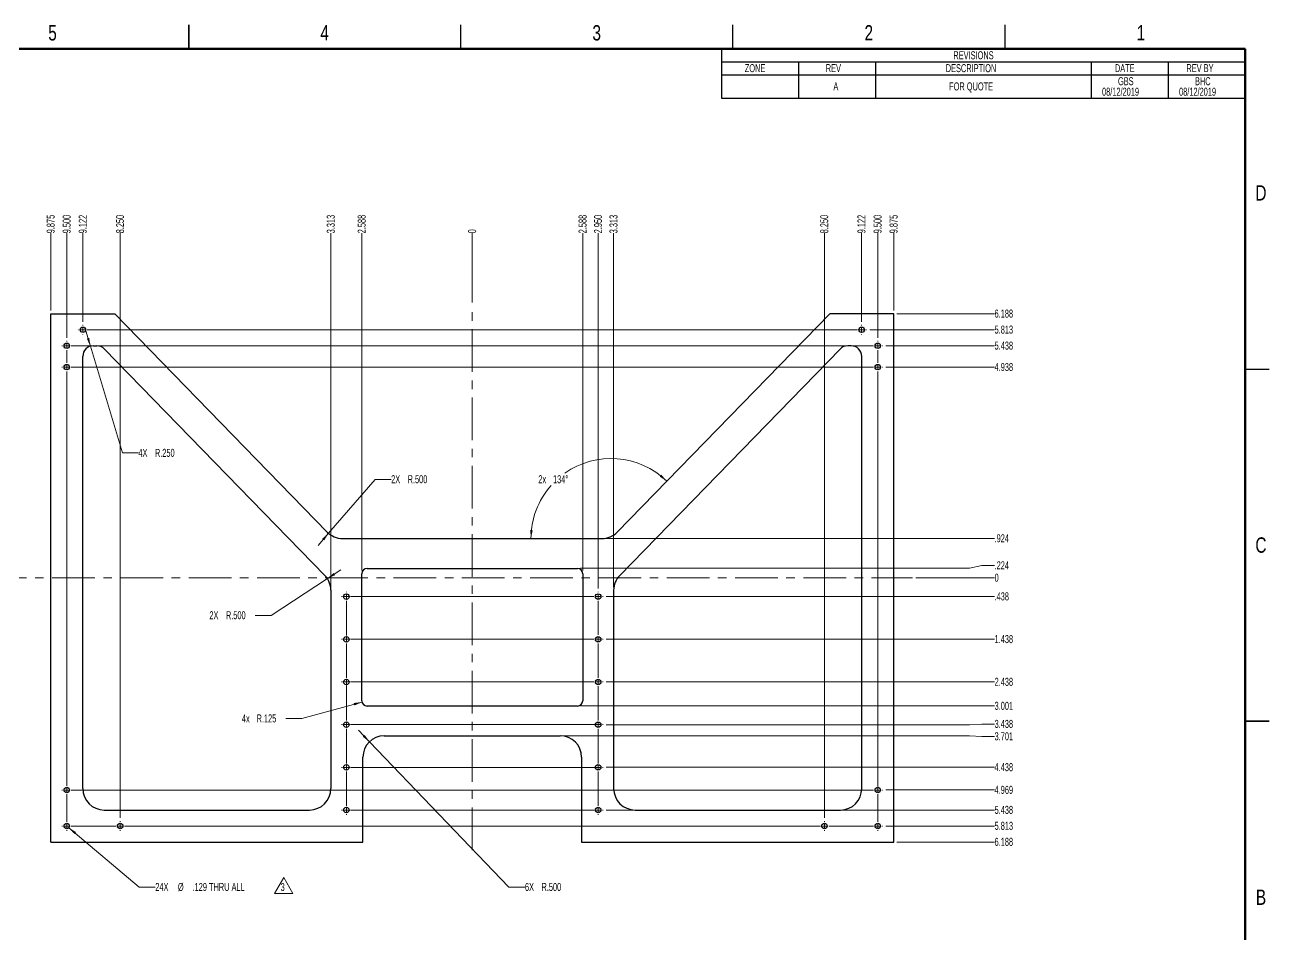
# Model space of a CAD drawing. Header units: inches. Extents: x 0.1 to 33.9, y 0.1 to 21.9.
# Drawn here: x 14.44 to 33.88, y 7.68 to 21.88 of the extents above; entities that cross this region are included whole.
import ezdxf

# ---------------------------------------------------------------- set-up
doc = ezdxf.new("R2010")
doc.units = ezdxf.units.IN
doc.header["$MEASUREMENT"] = 0
doc.linetypes.add('CENTERX2', pattern=[0.8, 0.5, -0.1, 0.1, -0.1])
doc.layers.add('FORMAT', color=7, linetype='Continuous')
doc.styles.add('SLDTEXTSTYLE0', font='TXT', dxfattribs={"width": 0.605})
doc.styles.add('SLDTEXTSTYLE3', font='TXT', dxfattribs={"width": 0.75})
doc.dimstyles.new('SLDDIMSTYLE0', dxfattribs={"dimtxt": 0.125, "dimasz": 0.13, "dimexe": 0, "dimexo": 0.0625, "dimgap": 0.03125, "dimtad": 0, "dimtih": 1, "dimtoh": 1, "dimdec": 0, "dimlfac": 1.5, "dimrnd": 1e-09, "dimdsep": 46, "dimtxsty": 'SLDTEXTSTYLE0', "dimblk1": 'NONE', "dimblk2": 'NONE', "dimsah": 1, "dimcen": 0.09, "dimadec": 0, "dimazin": 2, "dimtfac": 1, "dimtdec": 0, "dimtofl": 0, "dimtmove": 0, "dimatfit": 3, "dimldrblk": 'NONE', "dimfxl": 1, "dimfrac": 2, "dimtolj": 1, "dimtzin": 12, "dimarcsym": 0})
doc.dimstyles.new('SLDDIMSTYLE1', dxfattribs={"dimtxt": 0.125, "dimasz": 0.13, "dimexe": 0, "dimexo": 0.0625, "dimgap": 0.03125, "dimtad": 0, "dimtih": 1, "dimtoh": 1, "dimdec": 3, "dimlfac": 1.5, "dimrnd": 1e-09, "dimzin": 12, "dimdsep": 46, "dimtxsty": 'SLDTEXTSTYLE0', "dimblk1": 'NONE', "dimblk2": 'NONE', "dimsah": 1, "dimcen": 0.09, "dimadec": 0, "dimazin": 3, "dimtfac": 1, "dimtdec": 3, "dimtofl": 0, "dimtmove": 0, "dimatfit": 3, "dimldrblk": 'NONE', "dimfxl": 1, "dimfrac": 2, "dimtolj": 1, "dimtzin": 12, "dimarcsym": 0})
doc.dimstyles.new('SLDDIMSTYLE2', dxfattribs={"dimtxt": 0.125, "dimasz": 0.13, "dimexe": 0, "dimexo": 0.0625, "dimgap": 0.03125, "dimtad": 0, "dimtih": 1, "dimtoh": 1, "dimdec": 3, "dimlfac": 1.5, "dimrnd": 1e-09, "dimzin": 4, "dimdsep": 46, "dimtxsty": 'SLDTEXTSTYLE0', "dimblk1": 'NONE', "dimblk2": 'NONE', "dimsah": 1, "dimcen": 0.09, "dimadec": 0, "dimazin": 1, "dimtfac": 1, "dimtdec": 3, "dimtofl": 0, "dimtmove": 0, "dimatfit": 3, "dimldrblk": 'NONE', "dimfxl": 1, "dimfrac": 2, "dimtolj": 1, "dimtzin": 12, "dimarcsym": 0})
doc.dimstyles.new('SLDDIMSTYLE3', dxfattribs={"dimtxt": 0.125, "dimasz": 0.13, "dimexe": 0, "dimexo": 0.0625, "dimgap": 0.03125, "dimtad": 0, "dimtih": 1, "dimtoh": 1, "dimdec": 3, "dimlfac": 1.5, "dimrnd": 1e-09, "dimzin": 12, "dimdsep": 46, "dimtxsty": 'SLDTEXTSTYLE0', "dimsah": 1, "dimcen": 0, "dimadec": 0, "dimazin": 3, "dimtfac": 1, "dimtdec": 3, "dimtofl": 0, "dimtmove": 0, "dimatfit": 3, "dimfxl": 1, "dimfrac": 2, "dimtolj": 1, "dimtzin": 12, "dimarcsym": 0})
doc.dimstyles.new('SLDDIMSTYLE4', dxfattribs={"dimtxt": 0.125, "dimasz": 0.13, "dimexe": 0, "dimexo": 0.0625, "dimgap": 0.03125, "dimtad": 0, "dimtih": 1, "dimtoh": 1, "dimdec": 3, "dimlfac": 1.5, "dimrnd": 1e-09, "dimzin": 4, "dimdsep": 46, "dimtxsty": 'SLDTEXTSTYLE0', "dimsah": 1, "dimcen": 0, "dimadec": 0, "dimazin": 1, "dimtfac": 1, "dimtdec": 3, "dimtofl": 0, "dimtmove": 1, "dimatfit": 3, "dimfxl": 1, "dimfrac": 2, "dimtolj": 1, "dimtzin": 12, "dimarcsym": 0})
doc.dimstyles.new('SLDDIMSTYLE5', dxfattribs={"dimtxt": 0.125, "dimasz": 0.13, "dimexe": 0, "dimexo": 0.0625, "dimgap": 0.03125, "dimtad": 0, "dimtih": 1, "dimtoh": 1, "dimdec": 3, "dimlfac": 1.5, "dimrnd": 1e-09, "dimzin": 12, "dimdsep": 46, "dimtxsty": 'SLDTEXTSTYLE0', "dimsah": 1, "dimcen": 0, "dimadec": 0, "dimazin": 3, "dimtfac": 1, "dimtdec": 3, "dimtofl": 0, "dimtmove": 0, "dimatfit": 3, "dimfxl": 1, "dimfrac": 2, "dimtolj": 1, "dimtzin": 12, "dimarcsym": 0})
doc.dimstyles.new('SLDDIMSTYLE6', dxfattribs={"dimtxt": 0.125, "dimasz": 0.13, "dimexe": 0, "dimexo": 0.0625, "dimgap": 0.03125, "dimtad": 0, "dimtih": 1, "dimtoh": 1, "dimdec": 4, "dimlfac": 1.5, "dimzin": 12, "dimdsep": 46, "dimtxsty": 'SLDTEXTSTYLE0', "dimsah": 1, "dimcen": 0.09, "dimadec": 0, "dimazin": 3, "dimtfac": 1, "dimtdec": 0, "dimtofl": 0, "dimtmove": 0, "dimatfit": 3, "dimfxl": 1, "dimfrac": 2, "dimtolj": 1, "dimtzin": 12, "dimarcsym": 0})

# ---------------------------------------------------------------- blocks, each defined once
blk = doc.blocks.new('SW_NOTE_6')
at = {"color": 0, "linetype": 'Continuous', "lineweight": 0}
for p, q in [((-0.095, 0), (0.048, 0.247)), ((0.048, 0.247), (0.19, 0)), ((0.19, 0), (-0.095, 0))]:
    blk.add_line(p, q, dxfattribs=at)
at = {"color": 0, "linetype": 'Continuous', "lineweight": 0, "insert": (0, 0.161), "char_height": 0.125, "attachment_point": 1, "style": 'SLDTEXTSTYLE0'}
blk.add_mtext('3', dxfattribs=at)
blk = doc.blocks.new('SW_TABLEANNOTATION_0')
at = {"layer": 'FORMAT', "color": 0}
for p, q in [((0, 0), (0, -0.77)), ((8.177, 0), (0, 0)), ((8.177, -0.77), (8.177, 0)), ((0, -0.201), (8.177, -0.201)), ((1.203, -0.201), (1.203, -0.77)), ((2.406, -0.201), (2.406, -0.77)), ((5.772, -0.201), (5.772, -0.77)), ((6.975, -0.201), (6.975, -0.77)), ((0, -0.402), (8.177, -0.402)), ((0, -0.77), (8.177, -0.77))]:
    blk.add_line(p, q, dxfattribs=at)
at = {"layer": 'FORMAT', "color": 0, "char_height": 0.125, "attachment_point": 1, "style": 'SLDTEXTSTYLE0'}
for s, insert in [('REVISIONS', (3.621, -0.036)), ('ZONE', (0.363, -0.237)), ('REV', (1.628, -0.237)), ('DESCRIPTION', (3.502, -0.237)), ('DATE', (6.144, -0.237)), ('REV BY', (7.261, -0.237)), ('A', (1.747, -0.522)), ('FOR QUOTE', (3.555, -0.522)), ('GBS', (6.192, -0.441)), ('BHC', (7.395, -0.441)), ('08/12/2019', (5.943, -0.605)), ('08/12/2019', (7.146, -0.605))]:
    blk.add_mtext(s, dxfattribs=dict(at, insert=insert))
blk = doc.blocks.new('_D')
at = {"color": 3, "linetype": 'Continuous', "lineweight": 18}
for p, q in [((29.193, 13.239), (28.355, 13.239)), ((29.39, 13.239), (29.193, 13.239)), ((29.39, 13.239), (29.587, 13.239))]:
    blk.add_line(p, q, dxfattribs=at)
at = {"color": 3, "linetype": 'Continuous', "lineweight": 18, "insert": (29.587, 13.305), "char_height": 0.125, "attachment_point": 1, "style": 'SLDTEXTSTYLE0'}
blk.add_mtext('0', dxfattribs=at)
blk = doc.blocks.new('_NONE')
blk = doc.blocks.new('_D_1')
at = {"color": 3, "linetype": 'Continuous', "lineweight": 18}
blk.add_line((23.522, 12.947), (29.587, 12.947), dxfattribs=at)
at = {"color": 3, "linetype": 'Continuous', "lineweight": 18, "insert": (29.587, 13.013), "char_height": 0.125, "attachment_point": 1, "style": 'SLDTEXTSTYLE0'}
blk.add_mtext('.438', dxfattribs=at)
blk = doc.blocks.new('_D_2')
at = {"color": 3, "linetype": 'Continuous', "lineweight": 18}
blk.add_line((23.522, 12.281), (29.587, 12.281), dxfattribs=at)
at = {"color": 3, "linetype": 'Continuous', "lineweight": 18, "insert": (29.587, 12.346), "char_height": 0.125, "attachment_point": 1, "style": 'SLDTEXTSTYLE0'}
blk.add_mtext('1.438', dxfattribs=at)
blk = doc.blocks.new('_D_3')
at = {"color": 3, "linetype": 'Continuous', "lineweight": 18}
blk.add_line((23.522, 11.614), (29.587, 11.614), dxfattribs=at)
at = {"color": 3, "linetype": 'Continuous', "lineweight": 18, "insert": (29.587, 11.679), "char_height": 0.125, "attachment_point": 1, "style": 'SLDTEXTSTYLE0'}
blk.add_mtext('2.438', dxfattribs=at)
blk = doc.blocks.new('_D_4')
at = {"color": 3, "linetype": 'Continuous', "lineweight": 18}
blk.add_line((23.121, 11.239), (29.587, 11.239), dxfattribs=at)
at = {"color": 3, "linetype": 'Continuous', "lineweight": 18, "insert": (29.587, 11.304), "char_height": 0.125, "attachment_point": 1, "style": 'SLDTEXTSTYLE0'}
blk.add_mtext('3.001', dxfattribs=at)
blk = doc.blocks.new('_D_5')
at = {"color": 3, "linetype": 'Continuous', "lineweight": 18}
for p, q in [((29.193, 10.947), (23.522, 10.947)), ((29.39, 10.957), (29.193, 10.947)), ((29.39, 10.957), (29.587, 10.957))]:
    blk.add_line(p, q, dxfattribs=at)
at = {"color": 3, "linetype": 'Continuous', "lineweight": 18, "insert": (29.587, 11.022), "char_height": 0.125, "attachment_point": 1, "style": 'SLDTEXTSTYLE0'}
blk.add_mtext('3.438', dxfattribs=at)
blk = doc.blocks.new('_D_6')
at = {"color": 3, "linetype": 'Continuous', "lineweight": 18}
for p, q in [((29.193, 10.772), (22.854, 10.772)), ((29.39, 10.763), (29.193, 10.772)), ((29.39, 10.763), (29.587, 10.763))]:
    blk.add_line(p, q, dxfattribs=at)
at = {"color": 3, "linetype": 'Continuous', "lineweight": 18, "insert": (29.587, 10.828), "char_height": 0.125, "attachment_point": 1, "style": 'SLDTEXTSTYLE0'}
blk.add_mtext('3.701', dxfattribs=at)
blk = doc.blocks.new('_D_7')
at = {"color": 3, "linetype": 'Continuous', "lineweight": 18}
blk.add_line((23.522, 10.281), (29.587, 10.281), dxfattribs=at)
at = {"color": 3, "linetype": 'Continuous', "lineweight": 18, "insert": (29.587, 10.346), "char_height": 0.125, "attachment_point": 1, "style": 'SLDTEXTSTYLE0'}
blk.add_mtext('4.438', dxfattribs=at)
blk = doc.blocks.new('_D_8')
at = {"color": 3, "linetype": 'Continuous', "lineweight": 18}
blk.add_line((27.889, 9.927), (29.587, 9.927), dxfattribs=at)
at = {"color": 3, "linetype": 'Continuous', "lineweight": 18, "insert": (29.587, 9.992), "char_height": 0.125, "attachment_point": 1, "style": 'SLDTEXTSTYLE0'}
blk.add_mtext('4.969', dxfattribs=at)
blk = doc.blocks.new('_D_9')
at = {"color": 3, "linetype": 'Continuous', "lineweight": 18}
blk.add_line((23.522, 9.614), (29.587, 9.614), dxfattribs=at)
at = {"color": 3, "linetype": 'Continuous', "lineweight": 18, "insert": (29.587, 9.679), "char_height": 0.125, "attachment_point": 1, "style": 'SLDTEXTSTYLE0'}
blk.add_mtext('5.438', dxfattribs=at)
blk = doc.blocks.new('_D_10')
at = {"color": 3, "linetype": 'Continuous', "lineweight": 18}
blk.add_line((27.889, 9.364), (29.587, 9.364), dxfattribs=at)
at = {"color": 3, "linetype": 'Continuous', "lineweight": 18, "insert": (29.587, 9.43), "char_height": 0.125, "attachment_point": 1, "style": 'SLDTEXTSTYLE0'}
blk.add_mtext('5.813', dxfattribs=at)
blk = doc.blocks.new('_D_11')
at = {"color": 3, "linetype": 'Continuous', "lineweight": 18}
blk.add_line((28.062, 9.114), (29.587, 9.114), dxfattribs=at)
at = {"color": 3, "linetype": 'Continuous', "lineweight": 18, "insert": (29.587, 9.18), "char_height": 0.125, "attachment_point": 1, "style": 'SLDTEXTSTYLE0'}
blk.add_mtext('6.188', dxfattribs=at)
blk = doc.blocks.new('_D_12')
at = {"color": 3, "linetype": 'Continuous', "lineweight": 18}
for p, q in [((29.39, 13.433), (29.193, 13.389)), ((29.39, 13.433), (29.587, 13.433)), ((29.193, 13.389), (23.121, 13.389))]:
    blk.add_line(p, q, dxfattribs=at)
at = {"color": 3, "linetype": 'Continuous', "lineweight": 18, "insert": (29.587, 13.498), "char_height": 0.125, "attachment_point": 1, "style": 'SLDTEXTSTYLE0'}
blk.add_mtext('.224', dxfattribs=at)
blk = doc.blocks.new('_D_13')
at = {"color": 3, "linetype": 'Continuous', "lineweight": 18}
blk.add_line((23.505, 13.855), (29.587, 13.855), dxfattribs=at)
at = {"color": 3, "linetype": 'Continuous', "lineweight": 18, "insert": (29.587, 13.921), "char_height": 0.125, "attachment_point": 1, "style": 'SLDTEXTSTYLE0'}
blk.add_mtext('.924', dxfattribs=at)
blk = doc.blocks.new('_D_14')
at = {"color": 3, "linetype": 'Continuous', "lineweight": 18}
blk.add_line((27.889, 16.531), (29.587, 16.531), dxfattribs=at)
at = {"color": 3, "linetype": 'Continuous', "lineweight": 18, "insert": (29.587, 16.596), "char_height": 0.125, "attachment_point": 1, "style": 'SLDTEXTSTYLE0'}
blk.add_mtext('4.938', dxfattribs=at)
blk = doc.blocks.new('_D_15')
at = {"color": 3, "linetype": 'Continuous', "lineweight": 18}
blk.add_line((27.889, 16.864), (29.587, 16.864), dxfattribs=at)
at = {"color": 3, "linetype": 'Continuous', "lineweight": 18, "insert": (29.587, 16.93), "char_height": 0.125, "attachment_point": 1, "style": 'SLDTEXTSTYLE0'}
blk.add_mtext('5.438', dxfattribs=at)
blk = doc.blocks.new('_D_16')
at = {"color": 3, "linetype": 'Continuous', "lineweight": 18}
blk.add_line((27.637, 17.114), (29.587, 17.114), dxfattribs=at)
at = {"color": 3, "linetype": 'Continuous', "lineweight": 18, "insert": (29.587, 17.18), "char_height": 0.125, "attachment_point": 1, "style": 'SLDTEXTSTYLE0'}
blk.add_mtext('5.813', dxfattribs=at)
blk = doc.blocks.new('_D_17')
at = {"color": 3, "linetype": 'Continuous', "lineweight": 18}
blk.add_line((28.062, 17.364), (29.587, 17.364), dxfattribs=at)
at = {"color": 3, "linetype": 'Continuous', "lineweight": 18, "insert": (29.587, 17.43), "char_height": 0.125, "attachment_point": 1, "style": 'SLDTEXTSTYLE0'}
blk.add_mtext('6.188', dxfattribs=at)
blk = doc.blocks.new('_D_18')
at = {"color": 3, "linetype": 'Continuous', "lineweight": 18}
blk.add_line((21.429, 17.539), (21.429, 18.621), dxfattribs=at)
at = {"color": 3, "linetype": 'Continuous', "lineweight": 18, "insert": (21.364, 18.621), "char_height": 0.125, "attachment_point": 1, "rotation": 90, "style": 'SLDTEXTSTYLE0'}
blk.add_mtext('0', dxfattribs=at)
blk = doc.blocks.new('_D_19')
at = {"color": 3, "linetype": 'Continuous', "lineweight": 18}
blk.add_line((19.704, 13.355), (19.704, 18.621), dxfattribs=at)
at = {"color": 3, "linetype": 'Continuous', "lineweight": 18, "insert": (19.639, 18.621), "char_height": 0.125, "attachment_point": 1, "rotation": 90, "style": 'SLDTEXTSTYLE0'}
blk.add_mtext('2.588', dxfattribs=at)
blk = doc.blocks.new('_D_20')
at = {"color": 3, "linetype": 'Continuous', "lineweight": 18}
blk.add_line((19.221, 13.096), (19.221, 18.621), dxfattribs=at)
at = {"color": 3, "linetype": 'Continuous', "lineweight": 18, "insert": (19.156, 18.621), "char_height": 0.125, "attachment_point": 1, "rotation": 90, "style": 'SLDTEXTSTYLE0'}
blk.add_mtext('3.313', dxfattribs=at)
blk = doc.blocks.new('_D_21')
at = {"color": 3, "linetype": 'Continuous', "lineweight": 18}
blk.add_line((15.929, 9.49), (15.929, 18.621), dxfattribs=at)
at = {"color": 3, "linetype": 'Continuous', "lineweight": 18, "insert": (15.864, 18.621), "char_height": 0.125, "attachment_point": 1, "rotation": 90, "style": 'SLDTEXTSTYLE0'}
blk.add_mtext('8.250', dxfattribs=at)
blk = doc.blocks.new('_D_22')
at = {"color": 3, "linetype": 'Continuous', "lineweight": 18}
blk.add_line((15.347, 17.24), (15.347, 18.621), dxfattribs=at)
at = {"color": 3, "linetype": 'Continuous', "lineweight": 18, "insert": (15.282, 18.621), "char_height": 0.125, "attachment_point": 1, "rotation": 90, "style": 'SLDTEXTSTYLE0'}
blk.add_mtext('9.122', dxfattribs=at)
blk = doc.blocks.new('_D_23')
at = {"color": 3, "linetype": 'Continuous', "lineweight": 18}
blk.add_line((15.096, 16.99), (15.096, 18.621), dxfattribs=at)
at = {"color": 3, "linetype": 'Continuous', "lineweight": 18, "insert": (15.031, 18.621), "char_height": 0.125, "attachment_point": 1, "rotation": 90, "style": 'SLDTEXTSTYLE0'}
blk.add_mtext('9.500', dxfattribs=at)
blk = doc.blocks.new('_D_24')
at = {"color": 3, "linetype": 'Continuous', "lineweight": 18}
blk.add_line((14.846, 17.414), (14.846, 18.621), dxfattribs=at)
at = {"color": 3, "linetype": 'Continuous', "lineweight": 18, "insert": (14.781, 18.621), "char_height": 0.125, "attachment_point": 1, "rotation": 90, "style": 'SLDTEXTSTYLE0'}
blk.add_mtext('9.875', dxfattribs=at)
blk = doc.blocks.new('_D_25')
at = {"color": 3, "linetype": 'Continuous', "lineweight": 18}
blk.add_line((23.154, 13.355), (23.154, 18.621), dxfattribs=at)
at = {"color": 3, "linetype": 'Continuous', "lineweight": 18, "insert": (23.089, 18.621), "char_height": 0.125, "attachment_point": 1, "rotation": 90, "style": 'SLDTEXTSTYLE0'}
blk.add_mtext('2.588', dxfattribs=at)
blk = doc.blocks.new('_D_26')
at = {"color": 3, "linetype": 'Continuous', "lineweight": 18}
blk.add_line((23.396, 13.073), (23.396, 18.621), dxfattribs=at)
at = {"color": 3, "linetype": 'Continuous', "lineweight": 18, "insert": (23.331, 18.621), "char_height": 0.125, "attachment_point": 1, "rotation": 90, "style": 'SLDTEXTSTYLE0'}
blk.add_mtext('2.950', dxfattribs=at)
blk = doc.blocks.new('_D_27')
at = {"color": 3, "linetype": 'Continuous', "lineweight": 18}
blk.add_line((23.637, 13.096), (23.637, 18.621), dxfattribs=at)
at = {"color": 3, "linetype": 'Continuous', "lineweight": 18, "insert": (23.572, 18.621), "char_height": 0.125, "attachment_point": 1, "rotation": 90, "style": 'SLDTEXTSTYLE0'}
blk.add_mtext('3.313', dxfattribs=at)
blk = doc.blocks.new('_D_28')
at = {"color": 3, "linetype": 'Continuous', "lineweight": 18}
blk.add_line((26.929, 9.49), (26.929, 18.621), dxfattribs=at)
at = {"color": 3, "linetype": 'Continuous', "lineweight": 18, "insert": (26.864, 18.621), "char_height": 0.125, "attachment_point": 1, "rotation": 90, "style": 'SLDTEXTSTYLE0'}
blk.add_mtext('8.250', dxfattribs=at)
blk = doc.blocks.new('_D_29')
at = {"color": 3, "linetype": 'Continuous', "lineweight": 18}
blk.add_line((27.511, 17.24), (27.511, 18.621), dxfattribs=at)
at = {"color": 3, "linetype": 'Continuous', "lineweight": 18, "insert": (27.445, 18.621), "char_height": 0.125, "attachment_point": 1, "rotation": 90, "style": 'SLDTEXTSTYLE0'}
blk.add_mtext('9.122', dxfattribs=at)
blk = doc.blocks.new('_D_30')
at = {"color": 3, "linetype": 'Continuous', "lineweight": 18}
blk.add_line((27.762, 16.99), (27.762, 18.621), dxfattribs=at)
at = {"color": 3, "linetype": 'Continuous', "lineweight": 18, "insert": (27.697, 18.621), "char_height": 0.125, "attachment_point": 1, "rotation": 90, "style": 'SLDTEXTSTYLE0'}
blk.add_mtext('9.500', dxfattribs=at)
blk = doc.blocks.new('_D_31')
at = {"color": 3, "linetype": 'Continuous', "lineweight": 18}
blk.add_line((28.012, 17.414), (28.012, 18.621), dxfattribs=at)
at = {"color": 3, "linetype": 'Continuous', "lineweight": 18, "insert": (27.947, 18.621), "char_height": 0.125, "attachment_point": 1, "rotation": 90, "style": 'SLDTEXTSTYLE0'}
blk.add_mtext('9.875', dxfattribs=at)
blk = doc.blocks.new('_D_32')
at = {"color": 3, "linetype": 'Continuous', "lineweight": 18}
for p, q in [((15.128, 9.337), (16.228, 8.41)), ((16.228, 8.41), (16.478, 8.41))]:
    blk.add_line(p, q, dxfattribs=at)
blk.add_solid([(15.128, 9.337), (15.215, 9.238), (15.241, 9.268)], dxfattribs=at)
at = {"color": 3, "linetype": 'Continuous', "lineweight": 18, "char_height": 0.125, "attachment_point": 1, "style": 'SLDTEXTSTYLE0'}
for s, insert in [('24X', (16.478, 8.475)), ('%%c', (16.831, 8.475)), ('.129 THRU ALL', (17.06, 8.475))]:
    blk.add_mtext(s, dxfattribs=dict(at, insert=insert))
blk = doc.blocks.new('_D_33')
at = {"color": 3, "linetype": 'Continuous', "lineweight": 18}
for p, q in [((19.823, 10.679), (19.65, 10.859)), ((19.823, 10.679), (22.002, 8.41)), ((22.002, 8.41), (22.252, 8.41))]:
    blk.add_line(p, q, dxfattribs=at)
blk.add_solid([(19.823, 10.679), (19.748, 10.787), (19.719, 10.759)], dxfattribs=at)
at = {"color": 3, "linetype": 'Continuous', "lineweight": 18, "char_height": 0.125, "attachment_point": 1, "style": 'SLDTEXTSTYLE0'}
for s, insert in [('6X', (22.252, 8.475)), ('R.500', (22.51, 8.475))]:
    blk.add_mtext(s, dxfattribs=dict(at, insert=insert))
blk = doc.blocks.new('_D_34')
at = {"color": 3, "linetype": 'Continuous', "lineweight": 18}
for p, q in [((19.707, 11.3), (18.768, 11.041)), ((18.768, 11.041), (18.518, 11.041))]:
    blk.add_line(p, q, dxfattribs=at)
blk.add_solid([(19.707, 11.3), (19.576, 11.285), (19.587, 11.246)], dxfattribs=at)
at = {"color": 3, "linetype": 'Continuous', "lineweight": 18, "char_height": 0.125, "attachment_point": 1, "style": 'SLDTEXTSTYLE0'}
for s, insert in [('4x', (17.831, 11.107)), ('R.125', (18.06, 11.107))]:
    blk.add_mtext(s, dxfattribs=dict(at, insert=insert))
blk = doc.blocks.new('_D_35')
at = {"color": 3, "linetype": 'Continuous', "lineweight": 18}
for p, q in [((15.465, 16.857), (15.393, 17.097)), ((15.465, 16.857), (15.964, 15.19)), ((15.964, 15.19), (16.214, 15.19))]:
    blk.add_line(p, q, dxfattribs=at)
blk.add_solid([(15.465, 16.857), (15.446, 16.988), (15.408, 16.976)], dxfattribs=at)
at = {"color": 3, "linetype": 'Continuous', "lineweight": 18, "char_height": 0.125, "attachment_point": 1, "style": 'SLDTEXTSTYLE0'}
for s, insert in [('4X', (16.214, 15.255)), ('R.250', (16.472, 15.255))]:
    blk.add_mtext(s, dxfattribs=dict(at, insert=insert))
blk = doc.blocks.new('_D_36')
at = {"color": 3, "linetype": 'Continuous', "lineweight": 18}
for p, q in [((19.166, 13.229), (18.289, 12.654)), ((19.166, 13.229), (19.375, 13.366)), ((18.289, 12.654), (18.039, 12.654))]:
    blk.add_line(p, q, dxfattribs=at)
blk.add_solid([(19.166, 13.229), (19.286, 13.283), (19.264, 13.317)], dxfattribs=at)
at = {"color": 3, "linetype": 'Continuous', "lineweight": 18, "char_height": 0.125, "attachment_point": 1, "style": 'SLDTEXTSTYLE0'}
for s, insert in [('2X', (17.323, 12.719)), ('R.500', (17.581, 12.719))]:
    blk.add_mtext(s, dxfattribs=dict(at, insert=insert))
blk = doc.blocks.new('_D_37')
at = {"color": 3, "linetype": 'Continuous', "lineweight": 18}
for p, q in [((19.185, 13.936), (19.912, 14.778)), ((19.912, 14.778), (20.162, 14.778)), ((19.185, 13.936), (19.022, 13.747))]:
    blk.add_line(p, q, dxfattribs=at)
blk.add_solid([(19.185, 13.936), (19.085, 13.851), (19.116, 13.825)], dxfattribs=at)
at = {"color": 3, "linetype": 'Continuous', "lineweight": 18, "char_height": 0.125, "attachment_point": 1, "style": 'SLDTEXTSTYLE0'}
for s, insert in [('2X', (20.162, 14.843)), ('R.500', (20.419, 14.843))]:
    blk.add_mtext(s, dxfattribs=dict(at, insert=insert))
blk = doc.blocks.new('_D_38')
at = {"color": 3, "linetype": 'Continuous', "lineweight": 18}
for start, end in [(45.7639, 125.3748), (138.5586, 180)]:
    blk.add_arc((23.596, 13.855), 1.25, start, end, dxfattribs=at)
for points in [[(24.467, 14.751), (24.383, 14.851), (24.357, 14.821)], [(22.346, 13.855), (22.373, 13.984), (22.333, 13.986)]]:
    blk.add_solid(points, dxfattribs=at)
at = {"color": 3, "linetype": 'Continuous', "lineweight": 18, "char_height": 0.125, "attachment_point": 1, "style": 'SLDTEXTSTYLE0'}
for s, insert in [('2x', (22.461, 14.843)), ('134°', (22.69, 14.843))]:
    blk.add_mtext(s, dxfattribs=dict(at, insert=insert))
blk = doc.blocks.new('SW_CENTERMARKSYMBOL_0')
at = {"color": 0, "linetype": 'Continuous', "lineweight": 0}
for p, q in [((-0.067, 0), (-10.928, 0)), ((0, 0), (-0.033, 0)), ((0, 0.067), (0, 0.076)), ((0, 0), (0, 0.033)), ((0, 0), (0, -0.033)), ((0, 0), (0.033, 0)), ((0.067, 0), (0.076, 0)), ((0, -0.067), (0, -0.076))]:
    blk.add_line(p, q, dxfattribs=at)
blk = doc.blocks.new('SW_CENTERMARKSYMBOL_1')
at = {"color": 0, "linetype": 'Continuous', "lineweight": 0}
for p, q in [((-0.067, 0), (-0.765, 0)), ((0, 0), (-0.033, 0)), ((0, 0.067), (0, 0.076)), ((0, 0), (0, 0.033)), ((0, 0), (0, -0.033)), ((0, 0), (0.033, 0)), ((0.067, 0), (0.076, 0)), ((0, -0.067), (0, -0.076))]:
    blk.add_line(p, q, dxfattribs=at)
blk = doc.blocks.new('SW_CENTERMARKSYMBOL_2')
at = {"color": 0, "linetype": 'Continuous', "lineweight": 0}
for p, q in [((-0.067, 0), (-12.592, 0)), ((0, 0), (-0.033, 0)), ((0, 0.067), (0, 0.076)), ((0, 0), (0, 0.033)), ((0, 0), (0, -0.033)), ((0, 0), (0.033, 0)), ((0.067, 0), (0.076, 0)), ((0, -0.067), (0, -0.497))]:
    blk.add_line(p, q, dxfattribs=at)
blk = doc.blocks.new('SW_CENTERMARKSYMBOL_3')
at = {"color": 0, "linetype": 'Continuous', "lineweight": 0}
for p, q in [((-0.067, 0), (-0.766, 0)), ((0, 0), (-0.033, 0)), ((0, 0.067), (0, 0.076)), ((0, 0), (0, 0.033)), ((0, 0), (0, -0.033)), ((0, 0), (0.033, 0)), ((0.067, 0), (0.076, 0)), ((0, -0.067), (0, -0.076))]:
    blk.add_line(p, q, dxfattribs=at)
blk = doc.blocks.new('SW_CENTERMARKSYMBOL_4')
at = {"color": 0, "linetype": 'Continuous', "lineweight": 0}
for p, q in [((0, 0.067), (0, 0.49)), ((-0.067, 0), (-0.076, 0)), ((0, 0), (-0.033, 0)), ((0, 0), (0, 0.033)), ((0, 0), (0, -0.033)), ((0, 0), (0.033, 0)), ((0.067, 0), (0.076, 0)), ((0, -0.067), (0, -0.076))]:
    blk.add_line(p, q, dxfattribs=at)
blk = doc.blocks.new('SW_CENTERMARKSYMBOL_5')
at = {"color": 0, "linetype": 'Continuous', "lineweight": 0}
for p, q in [((-0.067, 0), (-0.076, 0)), ((0, 0), (-0.033, 0)), ((0, 0.067), (0, 0.076)), ((0, 0), (0, 0.033)), ((0, 0), (0, -0.033)), ((0, 0), (0.033, 0)), ((0.067, 0), (0.076, 0)), ((0, -0.067), (0, -0.076))]:
    blk.add_line(p, q, dxfattribs=at)
blk = doc.blocks.new('SW_CENTERMARKSYMBOL_6')
at = {"color": 0, "linetype": 'Continuous', "lineweight": 0}
for p, q in [((-0.067, 0), (-0.076, 0)), ((0, 0), (-0.033, 0)), ((0, 0.067), (0, 0.076)), ((0, 0), (0, 0.033)), ((0, 0), (0, -0.033)), ((0, 0), (0.033, 0)), ((0.067, 0), (12.594, 0)), ((0, -0.067), (0, -6.535))]:
    blk.add_line(p, q, dxfattribs=at)
blk = doc.blocks.new('SW_CENTERMARKSYMBOL_7')
at = {"color": 0, "linetype": 'Continuous', "lineweight": 0}
for p, q in [((-0.067, 0), (-0.076, 0)), ((0, 0), (-0.033, 0)), ((0, 0.067), (0, 0.076)), ((0, 0), (0, 0.033)), ((0, 0), (0, -0.033)), ((0, 0), (0.033, 0)), ((0.067, 0), (12.595, 0)), ((0, -0.067), (0, -0.26))]:
    blk.add_line(p, q, dxfattribs=at)
blk = doc.blocks.new('SW_CENTERMARKSYMBOL_8')
at = {"color": 0, "linetype": 'Continuous', "lineweight": 0}
for p, q in [((-0.067, 0), (-0.076, 0)), ((0, 0), (-0.033, 0)), ((0, 0.067), (0, 0.076)), ((0, 0), (0, 0.033)), ((0, 0), (0, -0.033)), ((0, 0), (0.033, 0)), ((0.067, 0), (12.093, 0)), ((0, -0.067), (0, -0.076))]:
    blk.add_line(p, q, dxfattribs=at)
blk = doc.blocks.new('SW_CENTERMARKSYMBOL_9')
at = {"color": 0, "linetype": 'Continuous', "lineweight": 0}
for p, q in [((-0.067, 0), (-0.076, 0)), ((0, 0), (-0.033, 0)), ((0, 0.067), (0, 0.076)), ((0, 0), (0, 0.033)), ((0, 0), (0, -0.033)), ((0, 0), (0.033, 0)), ((0.067, 0), (0.076, 0)), ((0, -0.067), (0, -0.076))]:
    blk.add_line(p, q, dxfattribs=at)
blk = doc.blocks.new('SW_CENTERMARKSYMBOL_10')
at = {"color": 0, "linetype": 'Continuous', "lineweight": 0}
for p, q in [((-0.067, 0), (-0.076, 0)), ((0, 0), (-0.033, 0)), ((0, 0.067), (0, 0.076)), ((0, 0), (0, 0.033)), ((0, 0), (0, -0.033)), ((0, 0), (0.033, 0)), ((0.067, 0), (0.076, 0)), ((0, -0.067), (0, -0.264))]:
    blk.add_line(p, q, dxfattribs=at)
blk = doc.blocks.new('SW_CENTERMARKSYMBOL_11')
at = {"color": 0, "linetype": 'Continuous', "lineweight": 0}
for p, q in [((-0.067, 0), (-0.076, 0)), ((0, 0), (-0.033, 0)), ((0, 0.067), (0, 0.076)), ((0, 0), (0, 0.033)), ((0, 0), (0, -0.033)), ((0, 0), (0.033, 0)), ((0.067, 0), (0.076, 0)), ((0, -0.067), (0, -6.55))]:
    blk.add_line(p, q, dxfattribs=at)
blk = doc.blocks.new('SW_CENTERMARKSYMBOL_12')
at = {"color": 0, "linetype": 'Continuous', "lineweight": 0}
for p, q in [((-0.067, 0), (-3.867, 0)), ((0, 0), (-0.033, 0)), ((0, 0.067), (0, 0.076)), ((0, 0), (0, 0.033)), ((0, 0), (0, -0.033)), ((0, 0), (0.033, 0)), ((0.067, 0), (0.076, 0)), ((0, -0.067), (0, -0.594))]:
    blk.add_line(p, q, dxfattribs=at)
blk = doc.blocks.new('SW_CENTERMARKSYMBOL_13')
at = {"color": 0, "linetype": 'Continuous', "lineweight": 0}
for p, q in [((-0.067, 0), (-3.867, 0)), ((0, 0), (-0.033, 0)), ((0, 0.067), (0, 0.076)), ((0, 0), (0, 0.033)), ((0, 0), (0, -0.033)), ((0, 0), (0.033, 0)), ((0.067, 0), (0.076, 0)), ((0, -0.067), (0, -0.598))]:
    blk.add_line(p, q, dxfattribs=at)
blk = doc.blocks.new('SW_CENTERMARKSYMBOL_14')
at = {"color": 0, "linetype": 'Continuous', "lineweight": 0}
for p, q in [((-0.067, 0), (-3.867, 0)), ((0, 0), (-0.033, 0)), ((0, 0.067), (0, 0.076)), ((0, 0), (0, 0.033)), ((0, 0), (0, -0.033)), ((0, 0), (0.033, 0)), ((0.067, 0), (0.076, 0)), ((0, -0.067), (0, -0.599))]:
    blk.add_line(p, q, dxfattribs=at)
blk = doc.blocks.new('SW_CENTERMARKSYMBOL_15')
at = {"color": 0, "linetype": 'Continuous', "lineweight": 0}
for p, q in [((-0.067, 0), (-0.076, 0)), ((0, 0), (-0.033, 0)), ((0, 0.067), (0, 0.076)), ((0, 0), (0, 0.033)), ((0, 0), (0, -0.033)), ((0, 0), (0.033, 0)), ((0.067, 0), (0.076, 0)), ((0, -0.067), (0, -0.076))]:
    blk.add_line(p, q, dxfattribs=at)
blk = doc.blocks.new('SW_CENTERMARKSYMBOL_16')
at = {"color": 0, "linetype": 'Continuous', "lineweight": 0}
for p, q in [((-0.067, 0), (-0.076, 0)), ((0, 0), (-0.033, 0)), ((0, 0.067), (0, 0.076)), ((0, 0), (0, 0.033)), ((0, 0), (0, -0.033)), ((0, 0), (0.033, 0)), ((0.067, 0), (0.076, 0)), ((0, -0.067), (0, -0.598))]:
    blk.add_line(p, q, dxfattribs=at)
blk = doc.blocks.new('SW_CENTERMARKSYMBOL_17')
at = {"color": 0, "linetype": 'Continuous', "lineweight": 0}
for p, q in [((-0.067, 0), (-0.076, 0)), ((0, 0), (-0.033, 0)), ((0, 0.067), (0, 0.076)), ((0, 0), (0, 0.033)), ((0, 0), (0, -0.033)), ((0, 0), (0.033, 0)), ((0.067, 0), (0.076, 0)), ((0, -0.067), (0, -0.61))]:
    blk.add_line(p, q, dxfattribs=at)
blk = doc.blocks.new('SW_CENTERMARKSYMBOL_18')
at = {"color": 0, "linetype": 'Continuous', "lineweight": 0}
for p, q in [((0, 0.067), (0, 0.61)), ((-0.067, 0), (-0.076, 0)), ((0, 0), (-0.033, 0)), ((0, 0), (0, 0.033)), ((0, 0), (0, -0.033)), ((0, 0), (0.033, 0)), ((0.067, 0), (3.874, 0)), ((0, -0.067), (0, -0.606))]:
    blk.add_line(p, q, dxfattribs=at)
blk = doc.blocks.new('SW_CENTERMARKSYMBOL_19')
at = {"color": 0, "linetype": 'Continuous', "lineweight": 0}
for p, q in [((-0.067, 0), (-0.076, 0)), ((0, 0), (-0.033, 0)), ((0, 0.067), (0, 0.076)), ((0, 0), (0, 0.033)), ((0, 0), (0, -0.033)), ((0, 0), (0.033, 0)), ((0.067, 0), (3.874, 0)), ((0, -0.067), (0, -0.602))]:
    blk.add_line(p, q, dxfattribs=at)
blk = doc.blocks.new('SW_CENTERMARKSYMBOL_20')
at = {"color": 0, "linetype": 'Continuous', "lineweight": 0}
for p, q in [((-0.067, 0), (-0.076, 0)), ((0, 0), (-0.033, 0)), ((0, 0.067), (0, 0.076)), ((0, 0), (0, 0.033)), ((0, 0), (0, -0.033)), ((0, 0), (0.033, 0)), ((0.067, 0), (3.869, 0)), ((0, -0.067), (0, -0.076))]:
    blk.add_line(p, q, dxfattribs=at)
blk = doc.blocks.new('SW_CENTERMARKSYMBOL_21')
at = {"color": 0, "linetype": 'Continuous', "lineweight": 0}
for p, q in [((-0.067, 0), (-0.076, 0)), ((0, 0), (-0.033, 0)), ((0, 0.067), (0, 0.076)), ((0, 0), (0, 0.033)), ((0, 0), (0, -0.033)), ((0, 0), (0.033, 0)), ((0.067, 0), (0.076, 0)), ((0, -0.067), (0, -0.607))]:
    blk.add_line(p, q, dxfattribs=at)
blk = doc.blocks.new('SW_CENTERMARKSYMBOL_22')
at = {"color": 0, "linetype": 'Continuous', "lineweight": 0}
for p, q in [((-0.067, 0), (-0.076, 0)), ((0, 0), (-0.033, 0)), ((0, 0.067), (0, 0.076)), ((0, 0), (0, 0.033)), ((0, 0), (0, -0.033)), ((0, 0), (0.033, 0)), ((0.067, 0), (0.076, 0)), ((0, -0.067), (0, -0.602))]:
    blk.add_line(p, q, dxfattribs=at)
blk = doc.blocks.new('SW_CENTERMARKSYMBOL_23')
at = {"color": 0, "linetype": 'Continuous', "lineweight": 0}
for p, q in [((-0.067, 0), (-0.076, 0)), ((0, 0), (-0.033, 0)), ((0, 0.067), (0, 0.076)), ((0, 0), (0, 0.033)), ((0, 0), (0, -0.033)), ((0, 0), (0.033, 0)), ((0.067, 0), (0.076, 0)), ((0, -0.067), (0, -0.076))]:
    blk.add_line(p, q, dxfattribs=at)

msp = doc.modelspace()

# ---------------------------------------------------------------- linework, layer by layer
at = {"color": 7, "linetype": 'Continuous', "lineweight": 25}
for p, q in [((17, 21.875039), (17, 21.499961)), ((17, 21.5), (17, 21.875)), ((21.25, 21.5), (21.25, 21.875)), ((25.5, 21.5), (25.5, 21.875)), ((29.75, 21.5), (29.75, 21.875)), ((14.845719, 9.114308), (14.845719, 17.364308)), ((14.845719, 17.364308), (15.845719, 17.364308)), ((15.845719, 17.364308), (19.164244, 13.956093)), ((27.012386, 17.364308), (23.693861, 13.956093)), ((28.012385, 17.364308), (27.012386, 17.364308)), ((28.012385, 9.114308), (28.012385, 17.364308)), ((15.512386, 16.864308), (15.564355, 16.864308)), ((15.683767, 16.813911), (19.12621, 13.278429)), ((27.174337, 16.813911), (23.731895, 13.278429)), ((27.345719, 16.864308), (27.293749, 16.864308)), ((15.345719, 9.947641), (15.345719, 16.697641)), ((27.512386, 9.947641), (27.512386, 16.697641)), ((33.5, 16.5), (33.875, 16.5)), ((19.403067, 13.855299), (23.455037, 13.855299)), ((19.704052, 11.321965), (19.704052, 13.305299)), ((19.787386, 13.388632), (23.070719, 13.388632)), ((23.154052, 13.305299), (23.154052, 11.321965)), ((19.220719, 13.045891), (19.220719, 9.947641)), ((23.637386, 13.045891), (23.637386, 9.947641)), ((23.070719, 11.238632), (19.787386, 11.238632)), ((33.875039, 11), (33.499961, 11)), ((33.5, 11), (33.875, 11)), ((20.054052, 10.771965), (22.804052, 10.771965)), ((19.720719, 9.114308), (19.720719, 10.438632)), ((23.137386, 10.438632), (23.137386, 9.114308)), ((15.679053, 9.614308), (18.887386, 9.614308)), ((23.970719, 9.614308), (27.179052, 9.614308)), ((14.845719, 9.114308), (19.720719, 9.114308)), ((23.137386, 9.114308), (28.012385, 9.114308))]:
    msp.add_line(p, q, dxfattribs=at)
at = {"color": 3, "linetype": 'CENTERX2', "lineweight": 18, "ltscale": 1.333333}
for p, q in [((21.429052, 8.989308), (21.429052, 17.489308)), ((10.600092, 13.239308), (28.304508, 13.239308))]:
    msp.add_line(p, q, dxfattribs=at)
at = {"color": 7, "linetype": 'Continuous', "lineweight": 25}
for centre in [(15.347452, 17.114308), (27.510653, 17.114308), (15.095719, 16.864308), (27.762386, 16.864308), (15.095719, 16.530974), (27.762386, 16.530974), (19.462386, 12.947299), (23.395719, 12.947299), (19.462386, 12.280632), (23.395719, 12.280632), (19.462386, 11.613965), (23.395719, 11.613965), (19.462386, 10.947299), (23.395719, 10.947299), (19.462386, 10.280632), (23.395719, 10.280632), (15.095719, 9.926808), (27.762386, 9.926808), (19.462386, 9.613965), (23.395719, 9.613965), (15.095719, 9.364308), (15.929052, 9.364308), (26.929052, 9.364308), (27.762386, 9.364308)]:
    msp.add_circle(centre, 0.042833, dxfattribs=at)
for centre, radius, start, end in [((15.512386, 16.697641), 0.166667, 90, 180), ((15.564356, 16.697641), 0.166667, 44.2361015, 90), ((27.293749, 16.697641), 0.166667, 90, 135.7638985), ((27.345719, 16.697641), 0.166667, 0, 90), ((19.403067, 14.188632), 0.333333, 224.2361015, 270), ((23.455037, 14.188632), 0.333333, 270, 315.7638985), ((18.887386, 13.045891), 0.333333, 0, 44.2361015), ((19.787386, 13.305299), 0.083333, 90, 180), ((23.070719, 13.305299), 0.083333, 0, 90), ((23.970719, 13.045891), 0.333333, 135.7638985, 180), ((19.787386, 11.321965), 0.083333, 180, 270), ((23.070719, 11.321965), 0.083333, 270, 0), ((20.054052, 10.438632), 0.333333, 90, 180), ((22.804052, 10.438632), 0.333333, 0, 90), ((15.679052, 9.947641), 0.333333, 180, 270), ((18.887386, 9.947641), 0.333333, 270, 0), ((23.970719, 9.947641), 0.333333, 180, 270), ((27.179052, 9.947641), 0.333333, 270, 0)]:
    msp.add_arc(centre, radius, start, end, dxfattribs=at)
at = {"layer": 'FORMAT', "linetype": 'Continuous', "lineweight": 50}
for p, q in [((0.5, 21.5), (33.5, 21.5)), ((33.5, 21.5), (33.5, 0.5))]:
    msp.add_line(p, q, dxfattribs=at)

# ---------------------------------------------------------------- block references
at = {"color": 3, "linetype": 'Continuous', "lineweight": 0}
for name, p in [('SW_CENTERMARKSYMBOL_8', (15.347452, 17.114308)), ('SW_CENTERMARKSYMBOL_9', (27.510653, 17.114308)), ('SW_CENTERMARKSYMBOL_7', (15.095719, 16.864308)), ('SW_CENTERMARKSYMBOL_10', (27.762386, 16.864308)), ('SW_CENTERMARKSYMBOL_6', (15.095719, 16.530974)), ('SW_CENTERMARKSYMBOL_11', (27.762386, 16.530974)), ('SW_CENTERMARKSYMBOL_17', (19.462386, 12.947299)), ('SW_CENTERMARKSYMBOL_14', (23.395719, 12.947299)), ('SW_CENTERMARKSYMBOL_16', (19.462386, 12.280632)), ('SW_CENTERMARKSYMBOL_13', (23.395719, 12.280632)), ('SW_CENTERMARKSYMBOL_15', (19.462386, 11.613965)), ('SW_CENTERMARKSYMBOL_12', (23.395719, 11.613965)), ('SW_CENTERMARKSYMBOL_18', (19.462386, 10.947299)), ('SW_CENTERMARKSYMBOL_21', (23.395719, 10.947299)), ('SW_CENTERMARKSYMBOL_19', (19.462386, 10.280632)), ('SW_CENTERMARKSYMBOL_22', (23.395719, 10.280632)), ('SW_CENTERMARKSYMBOL_5', (15.095719, 9.926808)), ('SW_CENTERMARKSYMBOL_2', (27.762386, 9.926808)), ('SW_CENTERMARKSYMBOL_4', (15.095719, 9.364308)), ('SW_CENTERMARKSYMBOL_20', (19.462386, 9.613965)), ('SW_CENTERMARKSYMBOL_23', (23.395719, 9.613965)), ('SW_CENTERMARKSYMBOL_3', (15.929052, 9.364308)), ('SW_CENTERMARKSYMBOL_0', (26.929052, 9.364308)), ('SW_CENTERMARKSYMBOL_1', (27.762386, 9.364308)), ('SW_NOTE_6', (18.435158, 8.312596))]:
    msp.add_blockref(name, p, dxfattribs=at)
at = {"layer": 'FORMAT'}
msp.add_blockref('SW_TABLEANNOTATION_0', (25.322504, 21.5), dxfattribs=at)

# ---------------------------------------------------------------- texts
at = {"color": 3, "linetype": 'Continuous', "lineweight": 0, "char_height": 0.24, "attachment_point": 2, "style": 'SLDTEXTSTYLE3'}
for s, insert in [('5', (14.872583, 21.872586)), ('4', (19.122583, 21.872586)), ('3', (23.372583, 21.872586)), ('2', (27.622583, 21.872586)), ('1', (31.872583, 21.872586)), ('D', (33.74725, 19.372586)), ('C', (33.7475, 13.872586)), ('B', (33.748167, 8.372586))]:
    msp.add_mtext(s, dxfattribs=dict(at, insert=insert))

# ---------------------------------------------------------------- dimensions: what is measured, and where the dimension line sits
at = {"color": 3, "linetype": 'Continuous', "lineweight": 18}
for feature_location, offset, dtype, origin, dimstyle, picture, middle in [((14.845719, 17.364308), (0, 1.256892), 1, (21.429052, 17.489308), 'SLDDIMSTYLE1', '_D_24', (14.845719, 18.836044)), ((15.095719, 16.940474), (0, 1.680726), 1, (21.429052, 17.489308), 'SLDDIMSTYLE2', '_D_23', (15.095719, 18.836044)), ((15.347452, 17.190474), (0, 1.430726), 1, (21.429052, 17.489308), 'SLDDIMSTYLE1', '_D_22', (15.347452, 18.836044)), ((15.929052, 9.440474), (0, 9.180726), 1, (21.429052, 17.489308), 'SLDDIMSTYLE2', '_D_21', (15.929052, 18.836044)), ((19.220719, 13.045891), (0, 5.575309), 1, (21.429052, 17.489308), 'SLDDIMSTYLE1', '_D_20', (19.220719, 18.836044)), ((19.704052389, 13.3052986697), (0, 5.3159012168), 1, (21.429052389, 17.4893076787), 'SLDDIMSTYLE1', '_D_19', (19.704052389, 18.836043648)), ((23.154052389, 13.3052986697), (0, 5.3159012168), 1, (21.429052389, 17.4893076787), 'SLDDIMSTYLE1', '_D_25', (23.154052389, 18.836043648)), ((23.395719, 13.023465), (0, 5.597735), 1, (21.429052, 17.489308), 'SLDDIMSTYLE2', '_D_26', (23.395719, 18.836044)), ((23.6373857, 13.0458905), (0, 5.5753094), 1, (21.4290524, 17.4893077), 'SLDDIMSTYLE1', '_D_27', (23.6373857, 18.8360436)), ((26.929052, 9.440474), (0, 9.180726), 1, (21.429052, 17.489308), 'SLDDIMSTYLE2', '_D_28', (26.929052, 18.836044)), ((27.510653, 17.190474), (0, 1.430726), 1, (21.429052, 17.489308), 'SLDDIMSTYLE1', '_D_29', (27.510653, 18.836044)), ((27.762386, 16.940474), (0, 1.680726), 1, (21.429052, 17.489308), 'SLDDIMSTYLE2', '_D_30', (27.762386, 18.836044)), ((28.012386, 17.364308), (0, 1.256892), 1, (21.429052, 17.489308), 'SLDDIMSTYLE1', '_D_31', (28.012386, 18.836044)), ((21.429052389, 17.4893076787), (0, 1.1318922078), 1, (21.429052389, 17.4893076787), 'SLDDIMSTYLE0', '_D_18', (21.429052389, 18.6689429421)), ((28.0123857223, 17.3643076787), (1.5748031496, 0), 0, (28.3045083492, 13.2393076787), 'SLDDIMSTYLE1', '_D_17', (29.8020326334, 17.3643076787)), ((27.5868192823, 17.1143076787), (2.0003695896, 0), 0, (28.3045083492, 13.2393076787), 'SLDDIMSTYLE1', '_D_16', (29.8020326334, 17.1143076787)), ((27.838552389, 16.8643076787), (1.7486364829, 0), 0, (28.3045083492, 13.2393076787), 'SLDDIMSTYLE1', '_D_15', (29.8020326334, 16.8643076787)), ((27.83855239, 16.53097435), (1.74863648, 0), 0, (28.30450835, 13.23930768), 'SLDDIMSTYLE1', '_D_14', (29.80203263, 16.53097435)), ((23.455037, 13.855299), (6.132152, 0), 0, (28.304508, 13.239308), 'SLDDIMSTYLE1', '_D_13', (29.75429, 13.855299)), ((23.070719, 13.388632), (6.51647, 0.044434), 0, (28.304508, 13.239308), 'SLDDIMSTYLE1', '_D_12', (29.75429, 13.433066)), ((22.804052, 10.771965), (6.783136, -0.009213), 0, (28.304508, 13.239308), 'SLDDIMSTYLE1', '_D_6', (29.802033, 10.762753)), ((23.070719, 11.238632), (6.51647, 0), 0, (28.304508, 13.239308), 'SLDDIMSTYLE1', '_D_4', (29.802033, 11.238632)), ((23.471886, 12.947299), (6.115303, 0), 0, (28.304508, 13.239308), 'SLDDIMSTYLE1', '_D_1', (29.75429, 12.947299)), ((23.471886, 12.280632), (6.115303, 0), 0, (28.304508, 13.239308), 'SLDDIMSTYLE1', '_D_2', (29.802033, 12.280632)), ((23.471886, 11.613965), (6.115303, 0), 0, (28.304508, 13.239308), 'SLDDIMSTYLE1', '_D_3', (29.802033, 11.613965)), ((23.471886, 10.947299), (6.115303, 0.009213), 0, (28.304508, 13.239308), 'SLDDIMSTYLE1', '_D_5', (29.802033, 10.956511)), ((23.471886, 10.280632), (6.115303, 0), 0, (28.304508, 13.239308), 'SLDDIMSTYLE1', '_D_7', (29.802033, 10.280632)), ((23.471886, 9.613965), (6.115303, 0), 0, (28.304508, 13.239308), 'SLDDIMSTYLE1', '_D_9', (29.802033, 9.613965)), ((27.838552, 9.926808), (1.748636, 0), 0, (28.304508, 13.239308), 'SLDDIMSTYLE1', '_D_8', (29.802033, 9.926808)), ((27.838552389, 9.3643076787), (1.7486364829, 0), 0, (28.3045083492, 13.2393076787), 'SLDDIMSTYLE1', '_D_10', (29.8020326334, 9.3643076787)), ((28.0123857223, 9.1143076787), (1.5748031496, 0), 0, (28.3045083492, 13.2393076787), 'SLDDIMSTYLE1', '_D_11', (29.8020326334, 9.1143076787)), ((28.3045083492, 13.2393076787), (1.2826805227, 0), 0, (28.3045083492, 13.2393076787), 'SLDDIMSTYLE0', '_D', (29.6349319275, 13.2393076787))]:
    dim = msp.add_ordinate_dim(feature_location=feature_location, offset=offset, dtype=dtype, origin=origin, dimstyle=dimstyle, dxfattribs=at)
    dim.commit()
    dim.dimension.update_dxf_attribs({"geometry": picture, "text_midpoint": middle})
dim = msp.add_angular_dim_2l(base=(23.692249, 15.101106), line1=((23.455037, 13.855299), (19.403067, 13.855299)), line2=((23.693861, 13.956093), (27.012386, 17.364308)), text='2x <>', dimstyle='SLDDIMSTYLE6', dxfattribs=at)
dim.commit()
dim.dimension.update_dxf_attribs({"geometry": '_D_38', "text_midpoint": (22.753373, 14.778233), "dimtype": 162})
for center, mpoint, text, dimstyle, picture, middle in [((15.512386, 16.697641), (15.464552, 16.857296), '4X <>', 'SLDDIMSTYLE4', '_D_35', (16.57219, 15.189613)), ((19.403067, 14.188632), (19.185381, 13.936196), '2X <>', 'SLDDIMSTYLE4', '_D_37', (20.519491, 14.778233)), ((18.887386, 13.045891), (19.166144, 13.228661), '2X <>', 'SLDDIMSTYLE4', '_D_36', (17.681024, 12.653559)), ((19.787386, 11.321965), (19.70704, 11.299851), '4x <>', 'SLDDIMSTYLE5', '_D_34', (18.174305, 11.04138)), ((20.054052, 10.438632), (19.823209, 10.679095), '6X <>', 'SLDDIMSTYLE4', '_D_33', (22.609741, 8.409766))]:
    dim = msp.add_radius_dim(center=center, mpoint=mpoint, text=text, dimstyle=dimstyle, dxfattribs=at)
    dim.commit()
    dim.dimension.update_dxf_attribs({"geometry": picture, "text_midpoint": middle, "dimtype": 164})
dim = msp.add_diameter_dim_2p(p1=(15.0629706, 9.3919163), p2=(15.1284675, 9.3366991), text='24X <> THRU ALL\\P', dimstyle='SLDDIMSTYLE3', dxfattribs=at)
dim.commit()
dim.dimension.update_dxf_attribs({"geometry": '_D_32', "text_midpoint": (17.3755989, 8.409766), "dimtype": 163})

doc.saveas('drawing.dxf')
